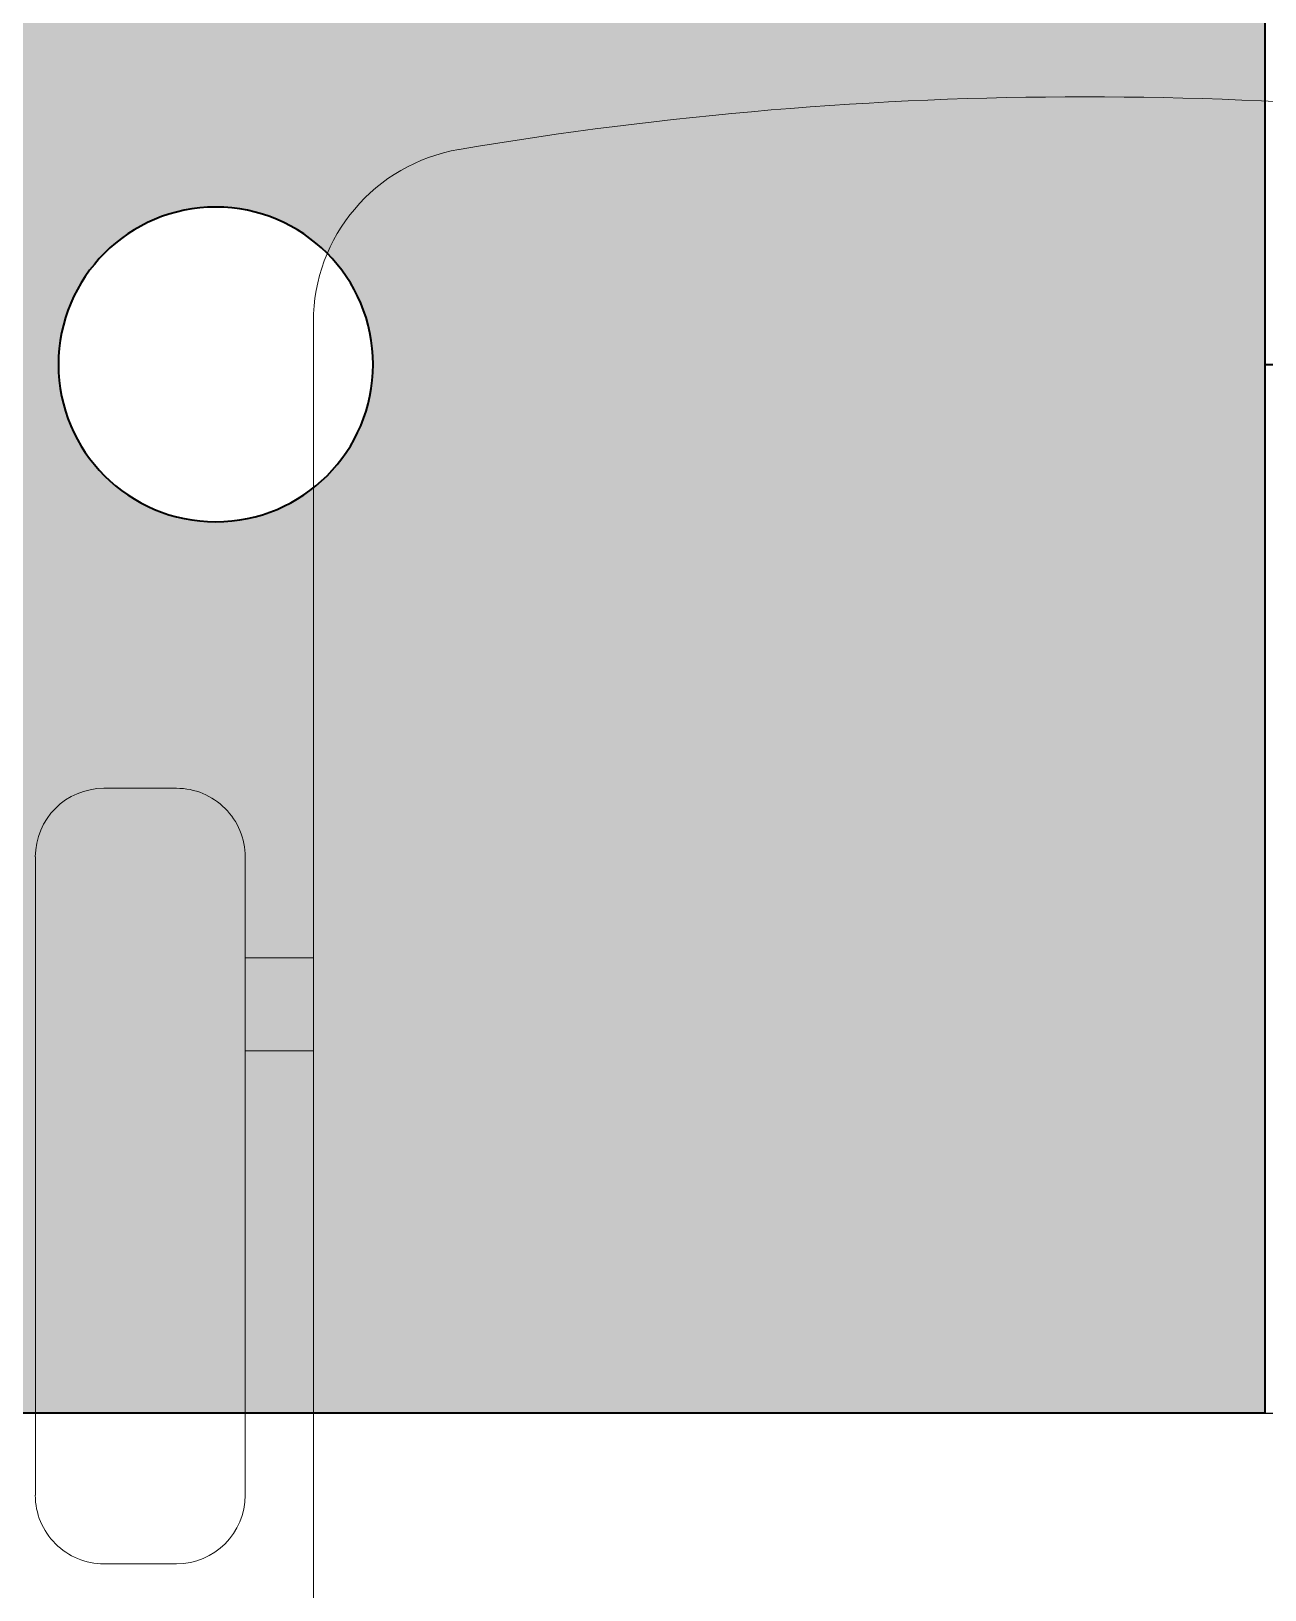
# Model space of a CAD drawing. Header units: inches. Extents: x -12418 to 183584, y -29325 to 19878.
# Drawn here: x 47606.7 to 47959.4, y -6650.5 to -6204.7 of the extents above; entities that cross this region are included whole.
import ezdxf
from ezdxf.enums import TextEntityAlignment as Align

# ---------------------------------------------------------------- set-up
doc = ezdxf.new("R2010")
doc.units = ezdxf.units.IN
doc.header["$LTSCALE"] = 25
doc.header["$MEASUREMENT"] = 0
doc.linetypes.add('DASHDOT', pattern=[25.4, 12.7, -6.35, 0, -6.35])
doc.layers.get('0').update_dxf_attribs({"color": 8})
doc.layers.add('00-Ground Floor$0$False Ceiling', color=251, linetype='Continuous')
for name, color, linetype, lineweight in [('00-Ground Floor$0$LOADING', 253, 'Continuous', 5), ('E-LITE-CIRC-NUMB', 6, 'Continuous', 25), ('E-LITE-CLNG', 150, 'Continuous', 35), ('E-LITE-CLNG-CNDT', 6, 'DASHDOT', 35), ('E-LITE-CTRL', 6, 'Continuous', 25), ('E-LITE-IDEN', 6, 'Continuous', 25)]:
    doc.layers.add(name, color=color, linetype=linetype, lineweight=lineweight)
doc.styles.add('DC_Simplex', font='SIMPLEX.shx', dxfattribs={"width": 0.7})

# ---------------------------------------------------------------- blocks, each defined once
blk = doc.blocks.new('00-Ground Floor$0$GF21018-P')
at = {"color": 0}
for p, q in [((-0.2207, 0.47563), (-0.2207, 0.0675)), ((-0.2806, 0.34221), (-0.25983, 0.34221)), ((-0.30021, 0.32259), (-0.30021, 0.14)), ((-0.24021, 0.32259), (-0.24021, 0.14)), ((-0.24021, 0.29372), (-0.2207, 0.29372)), ((-0.24021, 0.26708), (-0.2207, 0.26708)), ((-0.2806, 0.12039), (-0.25983, 0.12039))]:
    blk.add_line(p, q, dxfattribs=at)
for centre, radius, start, end in [((-0.0001, -0.52948), 1.06948, 80.36712, 99.63288), ((-0.1707, 0.47563), 0.05, 99.6329, 180), ((-0.2806, 0.32259), 0.01962, 90, 180), ((-0.25983, 0.32259), 0.01962, 360, 90), ((-0.2806, 0.14), 0.01962, 180, 270), ((-0.25983, 0.14), 0.01962, 270, 360)]:
    blk.add_arc(centre, radius, start, end, dxfattribs=at)
blk = doc.blocks.new('00-Ground Floor$0$A$Ce9e1c4c3')
at = {"layer": '00-Ground Floor$0$False Ceiling', "color": 254, "linetype": 'Continuous'}
blk.add_line((-54641.51, -6600), (-51257.63, -6600), dxfattribs=at)
blk = doc.blocks.new('00-Ground Floor')
at = {"layer": '00-Ground Floor$0$False Ceiling', "color": 254}
blk.add_blockref('00-Ground Floor$0$A$Ce9e1c4c3', (100000, 0), dxfattribs=at)
at = {"layer": '00-Ground Floor$0$LOADING', "extrusion": (-2.24021e-05, -7.77426e-06, 1), "xscale": 1000, "yscale": 1000, "zscale": 1000, "rotation": 359.9985892349694}
blk.add_blockref('00-Ground Floor$0$GF21018-P', (47908.05, -6763.45, -1.04), dxfattribs=at)
blk = doc.blocks.new('*U231')
h = blk.add_hatch(color=254)
h.dxf.hatch_style = 1
h.paths.add_polyline_path([(-300, 300), (-300, -300), (300, -300), (300, 300)])
edge = h.paths.add_edge_path(flags=16)
edge.add_arc((0, 0), 45, 0, 360)
blk.add_lwpolyline([(-300, 300), (-300, -300), (300, -300), (300, 300)], close=True)
blk.add_circle((0, 0), 45)
at = {"layer": 'E-LITE-CIRC-NUMB', "style": 'DC_Simplex', "width": 0.7, "flags": 8}
blk.add_attdef('CIRCUIT', text='', height=200, rotation=0, dxfattribs=at).set_placement((-473.9, 300), align=Align.RIGHT)
at = {"layer": 'E-LITE-CTRL', "style": 'DC_Simplex', "width": 0.7, "flags": 8}
blk.add_attdef('CONTROL', (1118.9, -935), '', height=200, rotation=360, dxfattribs=at)
at = {"layer": 'E-LITE-IDEN', "style": 'DC_Simplex', "width": 0.7, "flags": 8}
blk.add_attdef('TYPE', (-114.57, 448.55), '', height=200, rotation=360, dxfattribs=at)

msp = doc.modelspace()

# ---------------------------------------------------------------- linework, layer by layer
at = {"layer": 'E-LITE-CLNG-CNDT', "color": 1}
msp.add_lwpolyline([(47959.44, -6300), (48225, -6300, -0.414214), (48300, -6375), (48300, -9600)], format="xyb", dxfattribs=at)

# ---------------------------------------------------------------- block references
at = {"layer": 'E-LITE-CLNG', "xscale": -1}
msp.add_blockref('*U231', (47659.44, -6300), dxfattribs=at)
at = {"layer": 'E-LITE-CLNG-CNDT', "color": 1}
msp.add_blockref('00-Ground Floor', (0, 0), dxfattribs=at)

doc.saveas('drawing.dxf')
